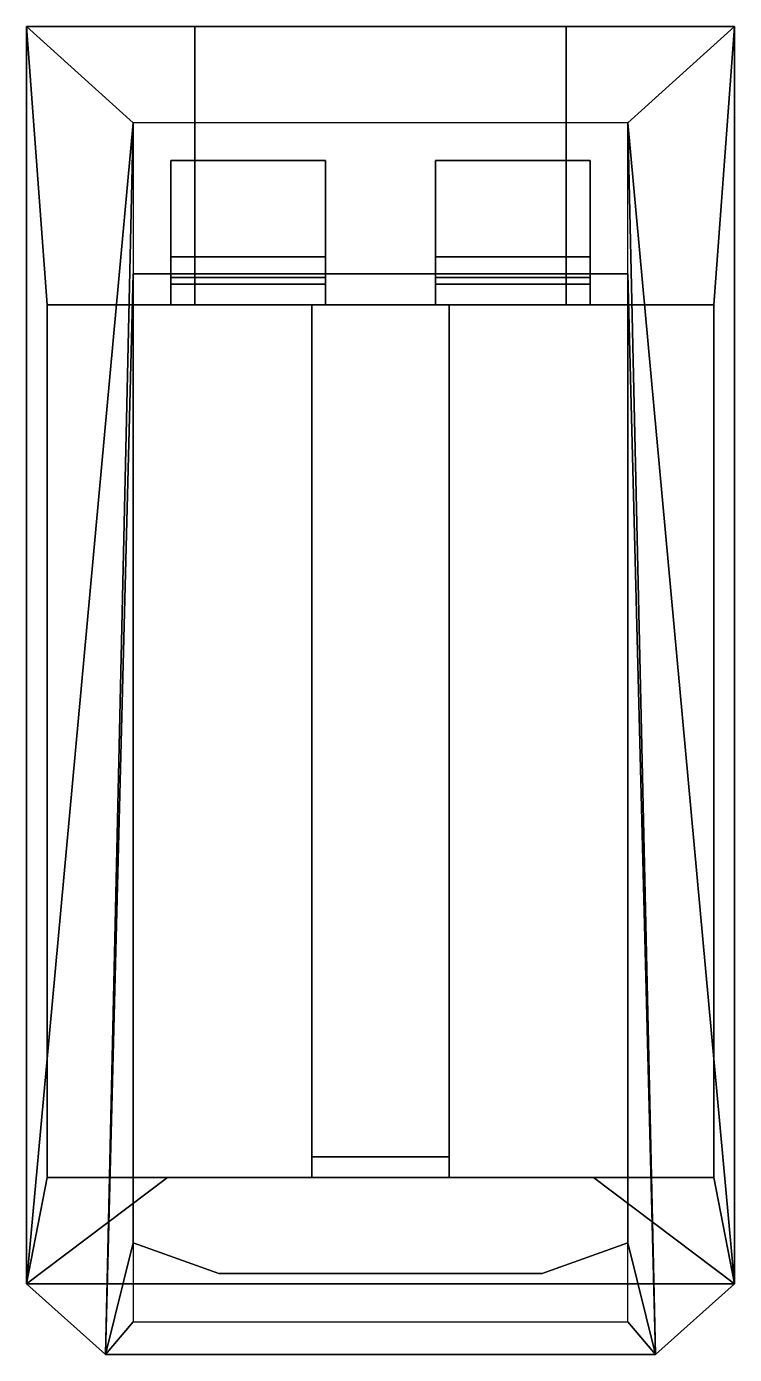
# Model space of a CAD drawing. Extents: x -1.03 to 1.03, y -2.95 to 0.92.
import ezdxf

# ---------------------------------------------------------------- set-up
doc = ezdxf.new("R2010")
doc.units = 0
doc.layers.add('INTERNALS', color=5, linetype='CONTINUOUS')

msp = doc.modelspace()

# ---------------------------------------------------------------- linework, layer by layer
at = {"layer": 'INTERNALS'}
for points in [[(-1.03, 0.92, 1.22), (-0.54, 0.92, 0.65), (0.54, 0.92, 0.65), (1.03, 0.92, 1.22)], [(-0.72, 0.64, 1.64), (-1.03, 0.92, 1.22), (1.03, 0.92, 1.22), (0.72, 0.64, 1.64)], [(-1.03, 0.92, 1.22), (-1.03, -2.74, 1.22), (-0.9698, -2.43, 1.15), (-0.9698, 0.11, 1.15)], [(-0.72, 0.64, 1.64), (-1.03, -2.74, 1.22), (-1.03, -2.74, 1.22), (-1.03, 0.92, 1.22)], [(-0.9698, 0.11, 1.15), (-0.54, 0.11, 0.65), (-0.54, 0.92, 0.65), (-1.03, 0.92, 1.22)], [(-0.54, 0.92, 0.65), (-0.54, 0.11, 0.65), (0.54, 0.11, 0.65), (0.54, 0.92, 0.65)], [(0.54, 0.92, 0.65), (0.54, 0.11, 0.65), (0.9698, 0.11, 1.15), (1.03, 0.92, 1.22)], [(1.03, 0.92, 1.22), (1.03, -2.74, 1.22), (1.03, -2.74, 1.22), (0.72, 0.64, 1.64)], [(0.9698, 0.11, 1.15), (0.9698, -2.43, 1.15), (1.03, -2.74, 1.22), (1.03, 0.92, 1.22)], [(-0.72, 0.64, 1.64), (-0.8, -2.9454, 1.54), (-0.8, -2.9454, 1.54), (-1.03, -2.74, 1.22)], [(-0.72, 0.64, 1.64), (-0.72, 0.2, 1.64), (-0.72, 0.2, 1.64), (-0.8, -2.9454, 1.54)], [(1.03, -2.74, 1.22), (0.8, -2.9454, 1.54), (0.8, -2.9454, 1.54), (0.72, 0.64, 1.64)], [(0.8, -2.9454, 1.54), (0.72, 0.2, 1.64), (0.72, 0.2, 1.64), (0.72, 0.64, 1.64)], [(-0.61, 0.53, 0.79), (-0.61, 0.17, 0.79), (-0.61, 0.17, 0.86), (-0.61, 0.53, 0.86)], [(-0.61, 0.53, 0.86), (-0.61, 0.25, 0.86), (-0.16, 0.25, 0.86), (-0.16, 0.53, 0.86)], [(-0.16, 0.53, 0.86), (-0.16, 0.53, 0.79), (-0.61, 0.53, 0.79), (-0.61, 0.53, 0.86)], [(-0.16, 0.17, 0.86), (-0.16, 0.17, 0.79), (-0.16, 0.53, 0.79), (-0.16, 0.53, 0.86)], [(0.61, 0.53, 0.86), (0.61, 0.53, 0.79), (0.16, 0.53, 0.79), (0.16, 0.53, 0.86)], [(0.16, 0.53, 0.86), (0.16, 0.25, 0.86), (0.61, 0.25, 0.86), (0.61, 0.53, 0.86)], [(0.16, 0.53, 0.79), (0.16, 0.17, 0.79), (0.16, 0.17, 0.86), (0.16, 0.53, 0.86)], [(0.61, 0.17, 0.86), (0.61, 0.17, 0.79), (0.61, 0.53, 0.79), (0.61, 0.53, 0.86)], [(-0.61, 0.25, 0.86), (-0.61, 0.17, 0.86), (-0.61, 0.11, 1.29), (-0.61, 0.19, 1.29)], [(-0.16, 0.19, 1.29), (-0.16, 0.25, 0.86), (-0.61, 0.25, 0.86), (-0.61, 0.19, 1.29)], [(-0.16, 0.11, 1.29), (-0.16, 0.17, 0.86), (-0.16, 0.25, 0.86), (-0.16, 0.19, 1.29)], [(0.61, 0.19, 1.29), (0.61, 0.25, 0.86), (0.16, 0.25, 0.86), (0.16, 0.19, 1.29)], [(0.16, 0.25, 0.86), (0.16, 0.17, 0.86), (0.16, 0.11, 1.29), (0.16, 0.19, 1.29)], [(0.61, 0.11, 1.29), (0.61, 0.17, 0.86), (0.61, 0.25, 0.86), (0.61, 0.19, 1.29)], [(-0.72, 0.2, 1.64), (-0.72, -2.62, 1.64), (-0.72, -2.62, 1.64), (-0.8, -2.9454, 1.54)], [(-0.72, 0.2, 1.66), (-0.72, -2.62, 1.66), (-0.72, -2.62, 1.64), (-0.72, 0.2, 1.64)], [(0.72, 0.2, 1.66), (-0.72, 0.2, 1.66), (-0.72, 0.2, 1.64), (0.72, 0.2, 1.64)], [(0.72, 0.2, 1.64), (0.72, -2.62, 1.64), (0.72, -2.62, 1.66), (0.72, 0.2, 1.66)], [(0.8, -2.9454, 1.54), (0.72, -2.62, 1.64), (0.72, -2.62, 1.64), (0.72, 0.2, 1.64)], [(-0.61, 0.19, 1.29), (-0.61, 0.11, 1.29), (-0.16, 0.11, 1.29), (-0.16, 0.19, 1.29)], [(-0.61, 0.17, 0.86), (-0.61, 0.17, 0.79), (-0.16, 0.17, 0.79), (-0.16, 0.17, 0.86)], [(-0.61, 0.11, 1.29), (-0.61, 0.17, 0.86), (-0.16, 0.17, 0.86), (-0.16, 0.11, 1.29)], [(0.16, 0.19, 1.29), (0.16, 0.11, 1.29), (0.61, 0.11, 1.29), (0.61, 0.19, 1.29)], [(0.16, 0.11, 1.29), (0.16, 0.17, 0.86), (0.61, 0.17, 0.86), (0.61, 0.11, 1.29)], [(0.16, 0.17, 0.86), (0.16, 0.17, 0.79), (0.61, 0.17, 0.79), (0.61, 0.17, 0.86)], [(-0.9698, 0.11, 1.15), (-0.9698, -2.43, 1.15), (-0.2, -2.43, 1.15), (-0.2, 0.11, 1.15)], [(-0.2, 0.11, 1.15), (-0.2, 0.11, 0.65), (-0.54, 0.11, 0.65), (-0.9698, 0.11, 1.15)], [(-0.2, 0.11, 1.15), (-0.2, -2.43, 1.15), (-0.2, -2.43, 0.7424), (-0.2, 0.11, 0.65)], [(-0.2, 0.11, 0.65), (-0.2, -2.43, 0.7424), (-0.2, -2.37, 0.65), (-0.2, 0.11, 0.65)], [(-0.2, 0.11, 0.65), (-0.2, -2.37, 0.65), (0.2, -2.37, 0.65), (0.2, 0.11, 0.65)], [(0.2, 0.11, 1.15), (0.2, -2.43, 1.15), (0.9698, -2.43, 1.15), (0.9698, 0.11, 1.15)], [(0.9698, 0.11, 1.15), (0.54, 0.11, 0.65), (0.2, 0.11, 0.65), (0.2, 0.11, 1.15)], [(0.2, 0.11, 0.65), (0.2, -2.43, 0.7424), (0.2, -2.43, 1.15), (0.2, 0.11, 1.15)], [(0.2, 0.11, 0.65), (0.2, -2.37, 0.65), (0.2, -2.43, 0.7424), (0.2, 0.11, 0.65)], [(-0.2, -2.37, 0.65), (-0.2, -2.43, 0.7424), (0.2, -2.43, 0.7424), (0.2, -2.37, 0.65)], [(-0.6195, -2.43, 0.7424), (-1.03, -2.74, 1.22), (1.03, -2.74, 1.22), (0.6195, -2.43, 0.7424)], [(-1.03, -2.74, 1.22), (-1.03, -2.74, 1.22), (-0.6195, -2.43, 0.7424), (-0.9698, -2.43, 1.15)], [(-0.9698, -2.43, 1.15), (-0.6195, -2.43, 0.7424), (-0.2, -2.43, 0.7424), (-0.2, -2.43, 1.15)], [(0.2, -2.43, 1.15), (0.2, -2.43, 0.7424), (0.6195, -2.43, 0.7424), (0.9698, -2.43, 1.15)], [(0.9698, -2.43, 1.15), (0.6195, -2.43, 0.7424), (1.03, -2.74, 1.22)], [(-0.72, -2.62, 1.64), (-0.72, -2.85, 1.64), (-0.8, -2.9454, 1.54)], [(-0.72, -2.62, 1.66), (-0.47, -2.71, 1.66), (-0.47, -2.71, 1.64), (-0.72, -2.62, 1.64)], [(0.47, -2.71, 1.66), (0.72, -2.62, 1.66), (0.72, -2.62, 1.64), (0.47, -2.71, 1.64)], [(0.72, -2.85, 1.64), (0.72, -2.62, 1.64), (0.72, -2.62, 1.64), (0.8, -2.9454, 1.54)], [(-1.03, -2.74, 1.22), (-0.8, -2.9454, 1.54), (0.8, -2.9454, 1.54), (1.03, -2.74, 1.22)], [(-0.47, -2.71, 1.66), (0.47, -2.71, 1.66), (0.47, -2.71, 1.64), (-0.47, -2.71, 1.64)], [(-0.8, -2.9454, 1.54), (-0.72, -2.85, 1.64), (0.72, -2.85, 1.64), (0.8, -2.9454, 1.54)]]:
    msp.add_3dface(points, dxfattribs=at)

doc.saveas('drawing.dxf')
